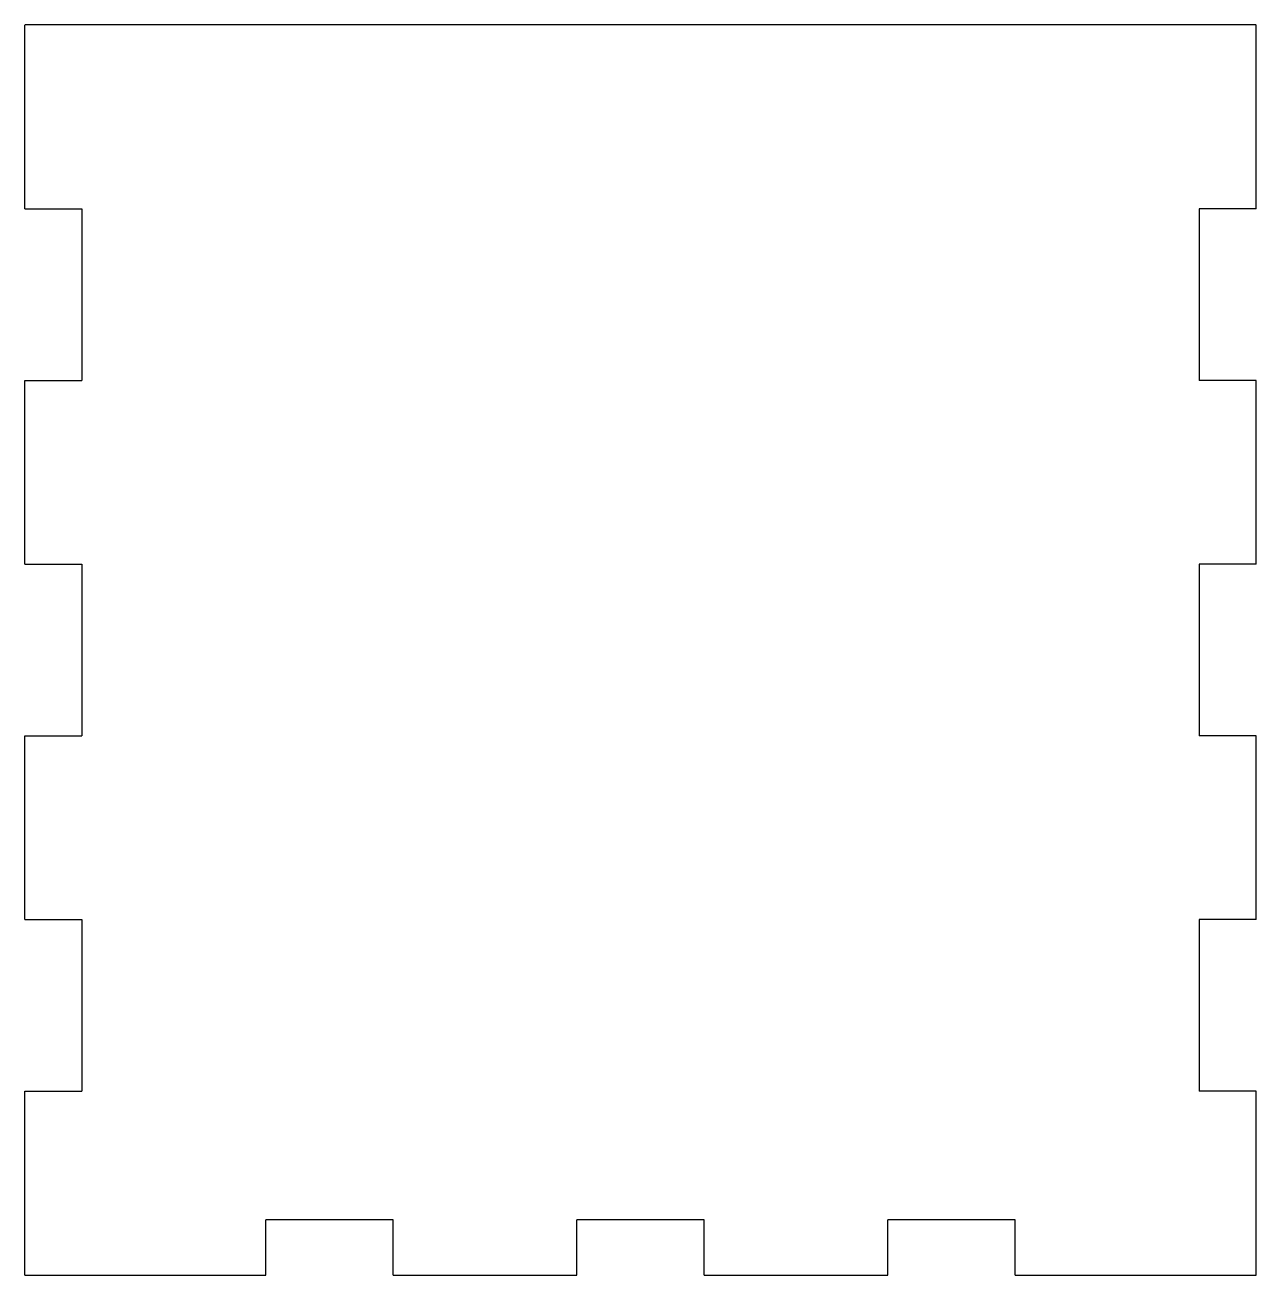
# Model space of a CAD drawing. Header units: millimetres. Extents: x 0 to 67, y -3 to 65.
import ezdxf

# ---------------------------------------------------------------- set-up
doc = ezdxf.new("R2010")
doc.units = ezdxf.units.MM

msp = doc.modelspace()

# ---------------------------------------------------------------- linework, layer by layer
at = {"color": 7, "linetype": 'Continuous', "lineweight": 25}
for p, q in [((67, 65), (0, 65)), ((0, 55), (0, 65)), ((67, 55), (67, 65)), ((0, 55), (3.1, 55)), ((3.1, 55), (3.1, 45.667)), ((63.9, 55), (63.9, 45.667)), ((67, 55), (63.9, 55)), ((0, 45.667), (3.1, 45.667)), ((0, 35.667), (0, 45.667)), ((67, 45.667), (63.9, 45.667)), ((67, 35.667), (67, 45.667)), ((0, 35.667), (3.1, 35.667)), ((3.1, 35.667), (3.1, 26.333)), ((63.9, 35.667), (63.9, 26.333)), ((67, 35.667), (63.9, 35.667)), ((0, 26.333), (3.1, 26.333)), ((0, 16.333), (0, 26.333)), ((67, 26.333), (63.9, 26.333)), ((67, 16.333), (67, 26.333)), ((0, 16.333), (3.1, 16.333)), ((3.1, 16.333), (3.1, 7)), ((63.9, 16.333), (63.9, 7)), ((67, 16.333), (63.9, 16.333)), ((0, 7), (3.1, 7)), ((0, -3), (0, 7)), ((67, 7), (63.9, 7)), ((67, -3), (67, 7)), ((13.1, -3), (13.1, 0)), ((20.033, 0), (13.1, 0)), ((20.033, -3), (20.033, 0)), ((30.033, -3), (30.033, 0)), ((36.967, 0), (30.033, 0)), ((36.967, -3), (36.967, 0)), ((53.9, 0), (46.967, 0)), ((46.967, -3), (46.967, 0)), ((53.9, -3), (53.9, 0)), ((0, -3), (13.1, -3)), ((20.033, -3), (30.033, -3)), ((36.967, -3), (46.967, -3)), ((53.9, -3), (67, -3))]:
    msp.add_line(p, q, dxfattribs=at)

doc.saveas('drawing.dxf')
